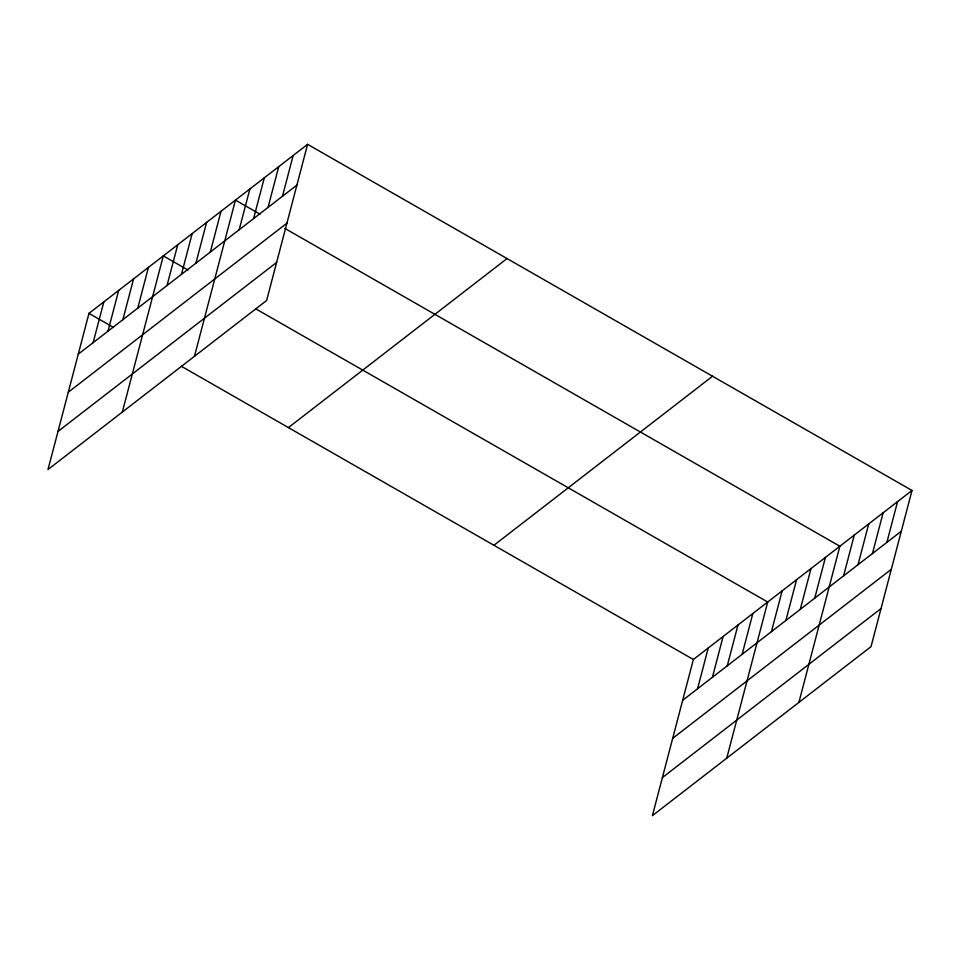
<?xml version="1.0" encoding="UTF-8"?>
<svg xmlns="http://www.w3.org/2000/svg" width="960" height="960" viewBox="0 0 960 960"><rect width="100%" height="100%" fill="white"/><g stroke="black" fill="none" stroke-linecap="round" stroke-linejoin="round"><path stroke-width="1.44" d="M307.596 144.336L88.968 313.368L48 469.536L266.628 300.504L307.596 144.336L912 490.464L871.032 646.632L652.404 815.664L693.372 659.496L912 490.464M93.144 342.66L103.836 301.872M108 331.164L118.704 290.376M122.868 319.668L133.572 278.892M137.736 308.172L148.44 267.396M122.328 412.068L163.308 255.9L187.932 270M167.028 285.516L177.732 244.74M181.464 274.368L192.156 233.58M195.888 263.208L206.592 222.432M210.324 252.048L221.016 211.272M194.472 356.28L235.452 200.112L260.076 214.212M239.184 229.74L249.876 188.952M253.608 218.58L264.312 177.804M268.032 207.42L278.736 166.644M282.468 196.272L293.16 155.484M697.548 688.788L708.24 648M712.416 677.292L723.108 636.504M727.272 665.796L737.976 625.02M742.14 654.3L752.844 613.524M726.744 758.196L767.712 602.028L255.648 308.772M771.444 631.644L782.136 590.868M785.868 620.496L796.572 579.708M800.292 609.336L810.996 568.56M814.728 598.176L825.42 557.4M798.888 702.408L839.856 546.24L284.7 228.312M843.588 575.868L854.28 535.08M858.012 564.708L868.716 523.932M872.448 553.548L883.14 512.772M886.872 542.4L897.576 501.612M78.276 354.144L296.892 185.112M68.28 392.232L286.908 223.188M57.984 431.46L276.612 262.428M288.42 427.596L507.048 258.552M493.92 545.28L712.548 376.236M682.68 700.272L901.296 531.24M672.684 738.36L891.312 569.316M662.4 777.588L881.016 608.556M88.968 313.368L113.592 327.468M181.308 366.252L693.372 659.496"/></g></svg>
